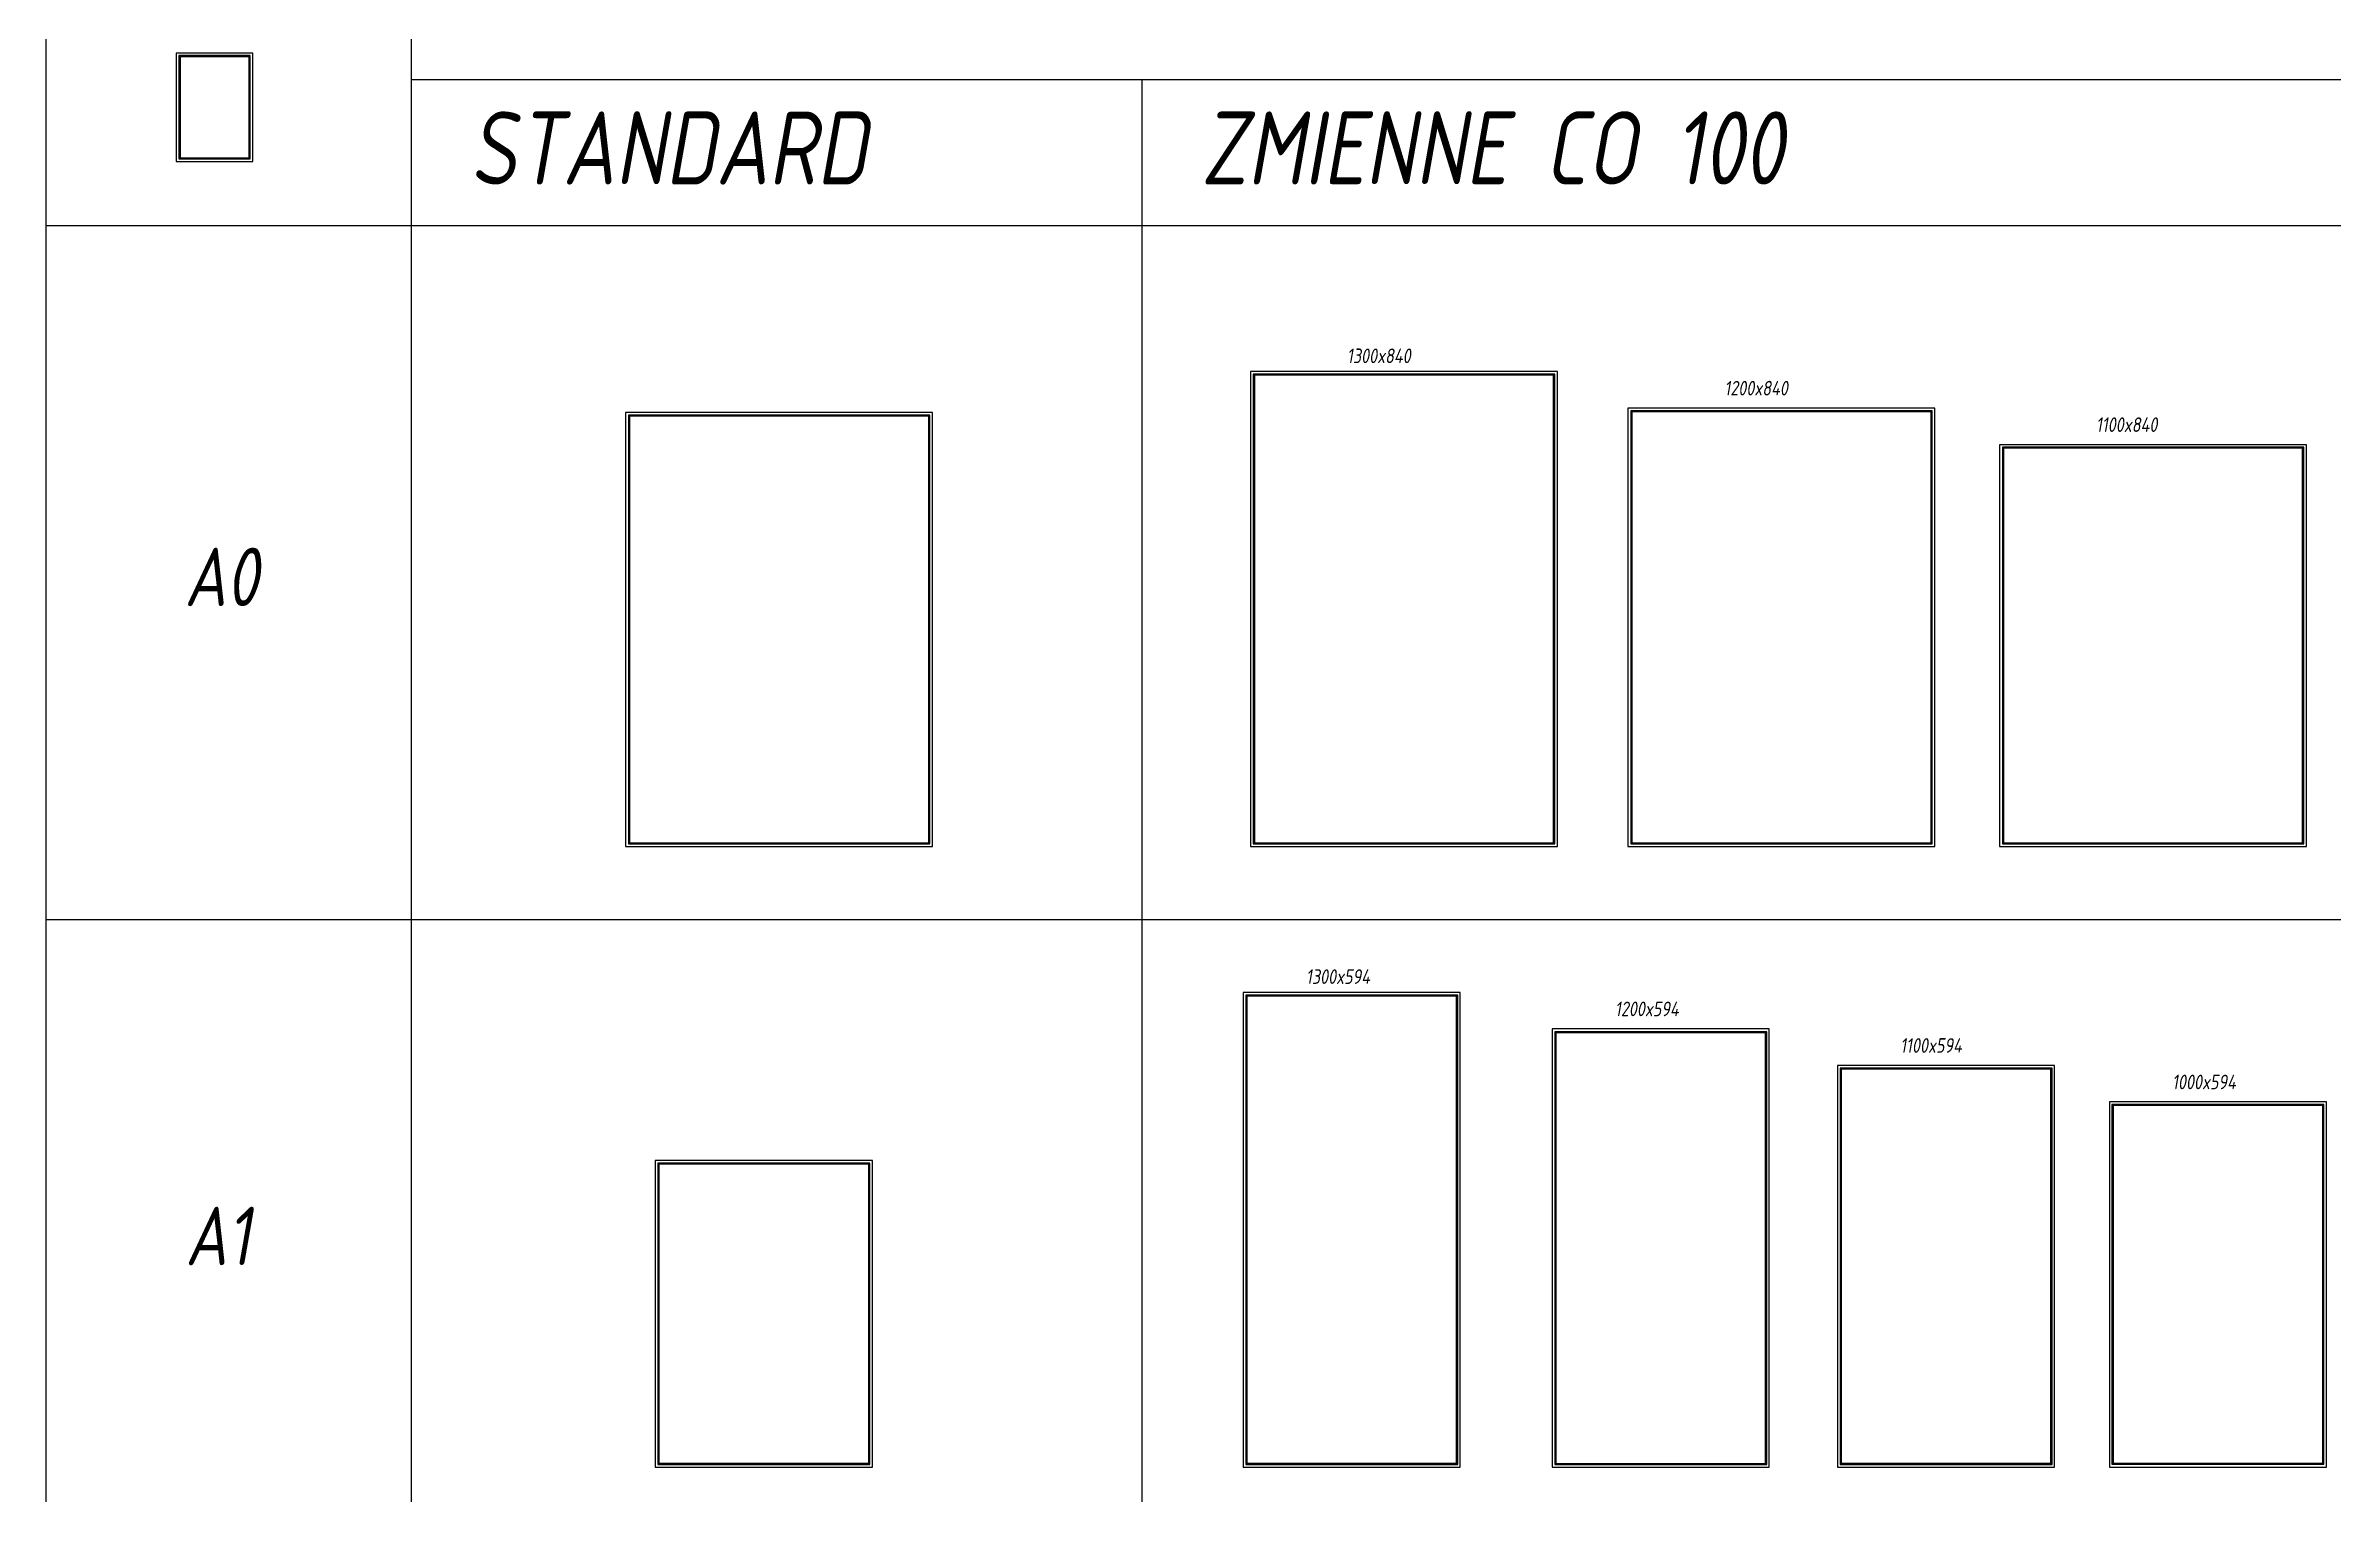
# Paper-space layout 'Layout1' of a CAD drawing. Extents: x 1062 to 21562, y 6 to 13651.
# Drawn here: x 1062 to 7326, y 3729 to 7699 of the extents above; entities that cross this region are included whole.
import ezdxf
from ezdxf.enums import TextEntityAlignment as Align

# ---------------------------------------------------------------- set-up
doc = ezdxf.new("R2010")
doc.units = 0
doc.header["$MEASUREMENT"] = 0
for name, color, linetype in [('FS_CIENKA', 4, 'Continuous'), ('FS_Opis', 6, 'Continuous'), ('FS_RAMKA', 7, 'Continuous')]:
    doc.layers.add(name, color=color, linetype=linetype)
doc.styles.add('KB 1_200', font='isocpeur.ttf', dxfattribs={"width": 0.8, "height": 48})
doc.styles.add('KB tabelka 21', font='isocpeur.ttf', dxfattribs={"height": 15})

# ---------------------------------------------------------------- blocks, each defined once
blk = doc.blocks.new('-ramka_A1_pion')
at = {"layer": 'FS_RAMKA', "color": 5}
for p, q in [((2900, 4110), (0, 4110)), ((15, 4125), (15, 0)), ((265, 4110), (265, 4125)), ((515, 4110), (515, 4125)), ((765, 4110), (765, 4125)), ((1015, 4110), (1015, 4125)), ((1262, 4110), (1262, 4125)), ((1512, 4110), (1512, 4125)), ((1762, 4110), (1762, 4125)), ((2012, 4110), (2012, 4125)), ((2262, 4110), (2262, 4125)), ((2512, 4110), (2512, 4125)), ((2762, 4110), (2762, 4125)), ((2885, 0), (2885, 4125)), ((0, 3864), (15, 3864)), ((2885, 3864), (2900, 3864)), ((0, 3614), (15, 3614)), ((2885, 3614), (2900, 3614)), ((0, 3364), (15, 3364)), ((2885, 3364), (2900, 3364)), ((0, 3114), (15, 3114)), ((0, 2864), (15, 2864)), ((2885, 3114), (2900, 3114)), ((2885, 2864), (2900, 2864)), ((0, 2614), (15, 2614)), ((2885, 2614), (2900, 2614)), ((0, 2364), (15, 2364)), ((2885, 2364), (2900, 2364)), ((0, 2114), (15, 2114)), ((2885, 2114), (2900, 2114)), ((0, 1864), (15, 1864)), ((0, 1614), (15, 1614)), ((2885, 1864), (2900, 1864)), ((2885, 1614), (2900, 1614)), ((0, 1364), (15, 1364)), ((2885, 1364), (2900, 1364)), ((0, 1114), (15, 1114)), ((2885, 1114), (2900, 1114)), ((0, 864), (15, 864)), ((2885, 864), (2900, 864)), ((0, 614), (15, 614)), ((0, 364), (15, 364)), ((2885, 614), (2900, 614)), ((2885, 364), (2900, 364)), ((0, 114), (15, 114)), ((0, 15), (2900, 15)), ((265, 0), (265, 15)), ((515, 0), (515, 15)), ((765, 0), (765, 15)), ((1015, 0), (1015, 15)), ((1262, 0), (1262, 15)), ((1512, 0), (1512, 15)), ((1762, 0), (1762, 15)), ((2012, 0), (2012, 15)), ((2262, 0), (2262, 15)), ((2512, 0), (2512, 15)), ((2762, 0), (2762, 15)), ((2885, 114), (2900, 114))]:
    blk.add_line(p, q, dxfattribs=at)
at = {"layer": 'FS_RAMKA'}
blk.add_lwpolyline([(-35, -38), (2935, -38), (2935, 4162), (-35, 4162)], close=True, dxfattribs=at)
at = {"layer": 'FS_RAMKA', "color": 5}
blk.add_lwpolyline([(0, 0), (2900, 0), (2900, 4125), (0, 4125)], close=True, dxfattribs=at)
at = {"layer": 'FS_RAMKA', "color": 5, "style": 'KB tabelka 21'}
for s, p in [('A', (140, 4118)), ('B', (390, 4118)), ('C', (640, 4118)), ('D', (890, 4118)), ('E', (1138, 4118)), ('F', (1388, 4118)), ('G', (1638, 4118)), ('H', (1888, 4118)), ('I', (2138, 4118)), ('J', (2388, 4118)), ('K', (2638, 4118)), ('L', (2824, 4118)), ('1', (8, 3989)), ('1', (2892, 3989)), ('2', (8, 3739)), ('3', (8, 3489)), ('2', (2892, 3739)), ('3', (2892, 3489)), ('4', (8, 3239)), ('4', (2892, 3239)), ('5', (8, 2989)), ('5', (2892, 2989)), ('6', (8, 2739)), ('6', (2892, 2739)), ('7', (8, 2489)), ('8', (8, 2239)), ('7', (2892, 2489)), ('8', (2892, 2239)), ('9', (8, 1989)), ('9', (2892, 1989)), ('10', (8, 1739)), ('10', (2892, 1739)), ('11', (8, 1489)), ('11', (2892, 1489)), ('12', (8, 1239)), ('13', (8, 989)), ('12', (2892, 1239)), ('13', (2892, 989)), ('14', (8, 739)), ('14', (2892, 739)), ('15', (8, 489)), ('15', (2892, 489)), ('16', (8, 239)), ('17', (8, 64)), ('A', (140, 8)), ('B', (390, 8)), ('C', (640, 8)), ('D', (890, 8)), ('E', (1138, 8)), ('F', (1388, 8)), ('G', (1638, 8)), ('H', (1888, 8)), ('I', (2138, 8)), ('J', (2388, 8)), ('K', (2638, 8)), ('L', (2824, 8)), ('16', (2892, 239)), ('17', (2892, 64))]:
    blk.add_text(s, height=8, dxfattribs=at).set_placement(p, align=Align.MIDDLE_CENTER)
blk = doc.blocks.new('-ramka_A0_pion')
at = {"layer": 'FS_RAMKA', "color": 5}
for p, q in [((4125, 5855), (0, 5855)), ((15, 5870), (15, 0)), ((265, 5855), (265, 5870)), ((515, 5855), (515, 5870)), ((765, 5855), (765, 5870)), ((1015, 5855), (1015, 5870)), ((1262, 5855), (1262, 5870)), ((1512, 5855), (1512, 5870)), ((1762, 5855), (1762, 5870)), ((2012, 5855), (2012, 5870)), ((2262, 5855), (2262, 5870)), ((2512, 5855), (2512, 5870)), ((2762, 5855), (2762, 5870)), ((3012, 5855), (3012, 5870)), ((3262, 5855), (3262, 5870)), ((3512, 5855), (3512, 5870)), ((3762, 5855), (3762, 5870)), ((4012, 5855), (4012, 5870)), ((4110, 0), (4110, 5870)), ((0, 5609), (15, 5609)), ((0, 5359), (15, 5359)), ((4110, 5609), (4125, 5609)), ((4110, 5359), (4125, 5359)), ((0, 5109), (15, 5109)), ((4110, 5109), (4125, 5109)), ((0, 4859), (15, 4859)), ((4110, 4859), (4125, 4859)), ((0, 4609), (15, 4609)), ((4110, 4609), (4125, 4609)), ((0, 4359), (15, 4359)), ((0, 4109), (15, 4109)), ((4110, 4359), (4125, 4359)), ((4110, 4109), (4125, 4109)), ((0, 3859), (15, 3859)), ((4110, 3859), (4125, 3859)), ((0, 3609), (15, 3609)), ((4110, 3609), (4125, 3609)), ((0, 3359), (15, 3359)), ((4110, 3359), (4125, 3359)), ((0, 3109), (15, 3109)), ((0, 2859), (15, 2859)), ((4110, 3109), (4125, 3109)), ((4110, 2859), (4125, 2859)), ((0, 2609), (15, 2609)), ((4110, 2609), (4125, 2609)), ((0, 2359), (15, 2359)), ((4110, 2359), (4125, 2359)), ((0, 2109), (15, 2109)), ((4110, 2109), (4125, 2109)), ((0, 1859), (15, 1859)), ((0, 1609), (15, 1609)), ((4110, 1859), (4125, 1859)), ((4110, 1609), (4125, 1609)), ((0, 1359), (15, 1359)), ((4110, 1359), (4125, 1359)), ((0, 1109), (15, 1109)), ((4110, 1109), (4125, 1109)), ((0, 859), (15, 859)), ((4110, 859), (4125, 859)), ((0, 609), (15, 609)), ((0, 359), (15, 359)), ((4110, 609), (4125, 609)), ((4110, 359), (4125, 359)), ((0, 109), (15, 109)), ((0, 15), (4125, 15)), ((265, 0), (265, 15)), ((515, 0), (515, 15)), ((765, 0), (765, 15)), ((1015, 0), (1015, 15)), ((1262, 0), (1262, 15)), ((1512, 0), (1512, 15)), ((1762, 0), (1762, 15)), ((2012, 0), (2012, 15)), ((2262, 0), (2262, 15)), ((2512, 0), (2512, 15)), ((2762, 0), (2762, 15)), ((3012, 0), (3012, 15)), ((3262, 0), (3262, 15)), ((3512, 0), (3512, 15)), ((3762, 0), (3762, 15)), ((4012, 0), (4012, 15)), ((4110, 109), (4125, 109))]:
    blk.add_line(p, q, dxfattribs=at)
at = {"layer": 'FS_RAMKA'}
blk.add_lwpolyline([(-38, 5905), (-38, -35), (4162, -35), (4162, 5905)], close=True, dxfattribs=at)
at = {"layer": 'FS_RAMKA', "color": 5}
blk.add_lwpolyline([(0, 5870), (0, 0), (4125, 0), (4125, 5870)], close=True, dxfattribs=at)
at = {"layer": 'FS_RAMKA', "color": 5, "style": 'KB tabelka 21'}
for s, p in [('1', (8, 5734)), ('A', (140, 5862)), ('B', (390, 5862)), ('C', (640, 5862)), ('D', (890, 5862)), ('E', (1138, 5862)), ('F', (1388, 5862)), ('G', (1638, 5862)), ('H', (1888, 5862)), ('I', (2138, 5862)), ('J', (2388, 5862)), ('K', (2638, 5862)), ('L', (2888, 5862)), ('M', (3138, 5862)), ('N', (3388, 5862)), ('O', (3638, 5862)), ('P', (3888, 5862)), ('R', (4061, 5862)), ('1', (4118, 5734)), ('2', (8, 5484)), ('2', (4118, 5484)), ('3', (8, 5234)), ('3', (4118, 5234)), ('4', (8, 4984)), ('5', (8, 4734)), ('4', (4118, 4984)), ('5', (4118, 4734)), ('6', (8, 4484)), ('6', (4118, 4484)), ('7', (8, 4234)), ('7', (4118, 4234)), ('8', (8, 3984)), ('8', (4118, 3984)), ('10', (8, 3484)), ('9', (8, 3734)), ('10', (4118, 3484)), ('9', (4118, 3734)), ('11', (8, 3234)), ('11', (4118, 3234)), ('12', (8, 2984)), ('12', (4118, 2984)), ('13', (8, 2734)), ('13', (4118, 2734)), ('14', (8, 2484)), ('15', (8, 2234)), ('14', (4118, 2484)), ('15', (4118, 2234)), ('16', (8, 1984)), ('16', (4118, 1984)), ('17', (8, 1734)), ('17', (4118, 1734)), ('18', (8, 1484)), ('18', (4118, 1484)), ('19', (8, 1234)), ('20', (8, 984)), ('19', (4118, 1234)), ('20', (4118, 984)), ('21', (8, 734)), ('21', (4118, 734)), ('22', (8, 484)), ('22', (4118, 484)), ('24', (8, 62)), ('23', (8, 234)), ('A', (140, 8)), ('B', (390, 8)), ('C', (640, 8)), ('D', (890, 8)), ('E', (1138, 8)), ('F', (1388, 8)), ('G', (1638, 8)), ('H', (1888, 8)), ('I', (2138, 8)), ('J', (2388, 8)), ('K', (2638, 8)), ('L', (2888, 8)), ('M', (3138, 8)), ('N', (3388, 8)), ('O', (3638, 8)), ('P', (3888, 8)), ('R', (4061, 8)), ('24', (4118, 62)), ('23', (4118, 234))]:
    blk.add_text(s, height=8, dxfattribs=at).set_placement(p, align=Align.MIDDLE_CENTER)
blk = doc.blocks.new('-ramka_A4_pion')
at = {"layer": 'FS_RAMKA', "color": 5}
for p, q in [((975, 1400), (0, 1400)), ((15, 1415), (15, 0)), ((265, 1400), (265, 1415)), ((515, 1400), (515, 1415)), ((765, 1400), (765, 1415)), ((960, 0), (960, 1415)), ((0, 1150), (15, 1150)), ((960, 1150), (975, 1150)), ((0, 900), (15, 900)), ((0, 650), (15, 650)), ((960, 900), (975, 900)), ((960, 650), (975, 650)), ((0, 400), (15, 400)), ((960, 400), (975, 400)), ((0, 150), (15, 150)), ((0, 15), (975, 15)), ((265, 0), (265, 15)), ((515, 0), (515, 15)), ((765, 0), (765, 15)), ((960, 150), (975, 150))]:
    blk.add_line(p, q, dxfattribs=at)
at = {"layer": 'FS_RAMKA'}
blk.add_lwpolyline([(-37.5, 1450), (-37.5, -35), (1012.5, -35), (1012.5, 1450)], close=True, dxfattribs=at)
at = {"layer": 'FS_RAMKA', "color": 5}
blk.add_lwpolyline([(0, 1415), (0, 0), (975, 0), (975, 1415)], close=True, dxfattribs=at)
at = {"layer": 'FS_RAMKA', "color": 5, "style": 'KB tabelka 21'}
for s, p in [('1', (7.5, 1275)), ('A', (140, 1407.5)), ('B', (390, 1407.5)), ('C', (640, 1407.5)), ('D', (862.5, 1407.5)), ('1', (967.5, 1275)), ('2', (7.5, 1025)), ('2', (967.5, 1025)), ('3', (7.5, 775)), ('3', (967.5, 775)), ('4', (7.5, 525)), ('4', (967.5, 525)), ('5', (7.5, 275)), ('6', (7.5, 82.5)), ('A', (140, 7.5)), ('B', (390, 7.5)), ('C', (640, 7.5)), ('D', (862.5, 7.5)), ('5', (967.5, 275)), ('6', (967.5, 82.5))]:
    blk.add_text(s, height=8, dxfattribs=at).set_placement(p, align=Align.MIDDLE_CENTER)
blk = doc.blocks.new('-RAMKA_1300x840')
at = {"layer": 'FS_RAMKA', "color": 5}
for p, q in [((4125, 6415), (0, 6415)), ((15, 6430), (15, 0)), ((265, 6415), (265, 6430)), ((515, 6415), (515, 6430)), ((765, 6415), (765, 6430)), ((1015, 6415), (1015, 6430)), ((1262, 6415), (1262, 6430)), ((1512, 6415), (1512, 6430)), ((1762, 6415), (1762, 6430)), ((2012, 6415), (2012, 6430)), ((2262, 6415), (2262, 6430)), ((2512, 6415), (2512, 6430)), ((2762, 6415), (2762, 6430)), ((3012, 6415), (3012, 6430)), ((3262, 6415), (3262, 6430)), ((3512, 6415), (3512, 6430)), ((3762, 6415), (3762, 6430)), ((4012, 6415), (4012, 6430)), ((4110, 0), (4110, 6430)), ((0, 6169), (15, 6169)), ((4110, 6169), (4125, 6169)), ((0, 5919), (15, 5919)), ((0, 5669), (15, 5669)), ((4110, 5919), (4125, 5919)), ((4110, 5669), (4125, 5669)), ((0, 5419), (15, 5419)), ((4110, 5419), (4125, 5419)), ((0, 5169), (15, 5169)), ((4110, 5169), (4125, 5169)), ((0, 4919), (15, 4919)), ((4110, 4919), (4125, 4919)), ((0, 4669), (15, 4669)), ((0, 4419), (15, 4419)), ((4110, 4669), (4125, 4669)), ((4110, 4419), (4125, 4419)), ((0, 4169), (15, 4169)), ((4110, 4169), (4125, 4169)), ((0, 3919), (15, 3919)), ((4110, 3919), (4125, 3919)), ((0, 3669), (15, 3669)), ((4110, 3669), (4125, 3669)), ((0, 3419), (15, 3419)), ((0, 3169), (15, 3169)), ((4110, 3419), (4125, 3419)), ((4110, 3169), (4125, 3169)), ((0, 2919), (15, 2919)), ((4110, 2919), (4125, 2919)), ((0, 2669), (15, 2669)), ((4110, 2669), (4125, 2669)), ((0, 2419), (15, 2419)), ((4110, 2419), (4125, 2419)), ((0, 2169), (15, 2169)), ((0, 1919), (15, 1919)), ((4110, 2169), (4125, 2169)), ((4110, 1919), (4125, 1919)), ((0, 1669), (15, 1669)), ((4110, 1669), (4125, 1669)), ((0, 1419), (15, 1419)), ((4110, 1419), (4125, 1419)), ((0, 1169), (15, 1169)), ((4110, 1169), (4125, 1169)), ((0, 919), (15, 919)), ((0, 669), (15, 669)), ((4110, 919), (4125, 919)), ((4110, 669), (4125, 669)), ((0, 419), (15, 419)), ((4110, 419), (4125, 419)), ((0, 169), (15, 169)), ((0, 15), (4125, 15)), ((265, 0), (265, 15)), ((515, 0), (515, 15)), ((765, 0), (765, 15)), ((1015, 0), (1015, 15)), ((1262, 0), (1262, 15)), ((1512, 0), (1512, 15)), ((1762, 0), (1762, 15)), ((2012, 0), (2012, 15)), ((2262, 0), (2262, 15)), ((2512, 0), (2512, 15)), ((2762, 0), (2762, 15)), ((3012, 0), (3012, 15)), ((3262, 0), (3262, 15)), ((3512, 0), (3512, 15)), ((3762, 0), (3762, 15)), ((4012, 0), (4012, 15)), ((4110, 169), (4125, 169))]:
    blk.add_line(p, q, dxfattribs=at)
at = {"layer": 'FS_RAMKA'}
blk.add_lwpolyline([(-38, 6465), (-38, -35), (4162, -35), (4162, 6465)], close=True, dxfattribs=at)
at = {"layer": 'FS_RAMKA', "color": 5}
blk.add_lwpolyline([(0, 6430), (0, 0), (4125, 0), (4125, 6430)], close=True, dxfattribs=at)
at = {"layer": 'FS_RAMKA', "color": 5, "style": 'KB tabelka 21'}
for s, p in [('1', (8, 6294)), ('A', (140, 6422)), ('B', (390, 6422)), ('C', (640, 6422)), ('D', (890, 6422)), ('E', (1138, 6422)), ('F', (1388, 6422)), ('G', (1638, 6422)), ('H', (1888, 6422)), ('I', (2138, 6422)), ('J', (2388, 6422)), ('K', (2638, 6422)), ('L', (2888, 6422)), ('M', (3138, 6422)), ('N', (3388, 6422)), ('O', (3638, 6422)), ('P', (3888, 6422)), ('R', (4061, 6422)), ('1', (4118, 6294)), ('2', (8, 6044)), ('2', (4118, 6044)), ('3', (8, 5794)), ('3', (4118, 5794)), ('4', (8, 5544)), ('4', (4118, 5544)), ('5', (8, 5294)), ('6', (8, 5044)), ('5', (4118, 5294)), ('6', (4118, 5044)), ('7', (8, 4794)), ('7', (4118, 4794)), ('8', (8, 4544)), ('8', (4118, 4544)), ('9', (8, 4294)), ('9', (4118, 4294)), ('10', (8, 4044)), ('11', (8, 3794)), ('10', (4118, 4044)), ('11', (4118, 3794)), ('12', (8, 3544)), ('12', (4118, 3544)), ('13', (8, 3294)), ('13', (4118, 3294)), ('14', (8, 3044)), ('14', (4118, 3044)), ('15', (8, 2794)), ('16', (8, 2544)), ('15', (4118, 2794)), ('16', (4118, 2544)), ('17', (8, 2294)), ('17', (4118, 2294)), ('18', (8, 2044)), ('18', (4118, 2044)), ('19', (8, 1794)), ('19', (4118, 1794)), ('20', (8, 1544)), ('21', (8, 1294)), ('20', (4118, 1544)), ('21', (4118, 1294)), ('22', (8, 1044)), ('22', (4118, 1044)), ('23', (8, 794)), ('23', (4118, 794)), ('24', (8, 544)), ('24', (4118, 544)), ('25', (8, 294)), ('26', (8, 92)), ('A', (140, 8)), ('B', (390, 8)), ('C', (640, 8)), ('D', (890, 8)), ('E', (1138, 8)), ('F', (1388, 8)), ('G', (1638, 8)), ('H', (1888, 8)), ('I', (2138, 8)), ('J', (2388, 8)), ('K', (2638, 8)), ('L', (2888, 8)), ('M', (3138, 8)), ('N', (3388, 8)), ('O', (3638, 8)), ('P', (3888, 8)), ('R', (4061, 8)), ('25', (4118, 294)), ('26', (4118, 92))]:
    blk.add_text(s, height=8, dxfattribs=at).set_placement(p, align=Align.MIDDLE_CENTER)
blk = doc.blocks.new('-RAMKA_1300x594')
at = {"layer": 'FS_RAMKA', "color": 5}
for p, q in [((2900, 6410), (0, 6410)), ((15, 6425), (15, 0)), ((265, 6410), (265, 6425)), ((515, 6410), (515, 6425)), ((765, 6410), (765, 6425)), ((1015, 6410), (1015, 6425)), ((1262, 6410), (1262, 6425)), ((1512, 6410), (1512, 6425)), ((1762, 6410), (1762, 6425)), ((2012, 6410), (2012, 6425)), ((2262, 6410), (2262, 6425)), ((2512, 6410), (2512, 6425)), ((2762, 6410), (2762, 6425)), ((2885, 0), (2885, 6425)), ((0, 6164), (15, 6164)), ((2885, 6164), (2900, 6164)), ((0, 5914), (15, 5914)), ((0, 5664), (15, 5664)), ((2885, 5914), (2900, 5914)), ((2885, 5664), (2900, 5664)), ((0, 5414), (15, 5414)), ((2885, 5414), (2900, 5414)), ((0, 5164), (15, 5164)), ((2885, 5164), (2900, 5164)), ((0, 4914), (15, 4914)), ((2885, 4914), (2900, 4914)), ((0, 4664), (15, 4664)), ((0, 4414), (15, 4414)), ((2885, 4664), (2900, 4664)), ((2885, 4414), (2900, 4414)), ((0, 4164), (15, 4164)), ((2885, 4164), (2900, 4164)), ((0, 3914), (15, 3914)), ((2885, 3914), (2900, 3914)), ((0, 3664), (15, 3664)), ((2885, 3664), (2900, 3664)), ((0, 3414), (15, 3414)), ((0, 3164), (15, 3164)), ((2885, 3414), (2900, 3414)), ((2885, 3164), (2900, 3164)), ((0, 2914), (15, 2914)), ((2885, 2914), (2900, 2914)), ((0, 2664), (15, 2664)), ((2885, 2664), (2900, 2664)), ((0, 2414), (15, 2414)), ((2885, 2414), (2900, 2414)), ((0, 2164), (15, 2164)), ((0, 1914), (15, 1914)), ((2885, 2164), (2900, 2164)), ((2885, 1914), (2900, 1914)), ((0, 1664), (15, 1664)), ((2885, 1664), (2900, 1664)), ((0, 1414), (15, 1414)), ((2885, 1414), (2900, 1414)), ((0, 1164), (15, 1164)), ((2885, 1164), (2900, 1164)), ((0, 914), (15, 914)), ((0, 664), (15, 664)), ((2885, 914), (2900, 914)), ((2885, 664), (2900, 664)), ((0, 414), (15, 414)), ((2885, 414), (2900, 414)), ((0, 164), (15, 164)), ((0, 15), (2900, 15)), ((265, 0), (265, 15)), ((515, 0), (515, 15)), ((765, 0), (765, 15)), ((1015, 0), (1015, 15)), ((1262, 0), (1262, 15)), ((1512, 0), (1512, 15)), ((1762, 0), (1762, 15)), ((2012, 0), (2012, 15)), ((2262, 0), (2262, 15)), ((2512, 0), (2512, 15)), ((2762, 0), (2762, 15)), ((2885, 164), (2900, 164))]:
    blk.add_line(p, q, dxfattribs=at)
at = {"layer": 'FS_RAMKA'}
blk.add_lwpolyline([(-35, -38), (2935, -38), (2935, 6462), (-35, 6462)], close=True, dxfattribs=at)
at = {"layer": 'FS_RAMKA', "color": 5}
blk.add_lwpolyline([(0, 0), (2900, 0), (2900, 6425), (0, 6425)], close=True, dxfattribs=at)
at = {"layer": 'FS_RAMKA', "color": 5, "style": 'KB tabelka 21'}
for s, p in [('1', (8, 6289)), ('A', (140, 6418)), ('B', (390, 6418)), ('C', (640, 6418)), ('D', (890, 6418)), ('E', (1138, 6418)), ('F', (1388, 6418)), ('G', (1638, 6418)), ('H', (1888, 6418)), ('I', (2138, 6418)), ('J', (2388, 6418)), ('K', (2638, 6418)), ('L', (2824, 6418)), ('1', (2892, 6289)), ('2', (8, 6039)), ('2', (2892, 6039)), ('3', (8, 5789)), ('3', (2892, 5789)), ('4', (8, 5539)), ('4', (2892, 5539)), ('5', (8, 5289)), ('6', (8, 5039)), ('5', (2892, 5289)), ('6', (2892, 5039)), ('7', (8, 4789)), ('7', (2892, 4789)), ('8', (8, 4539)), ('8', (2892, 4539)), ('9', (8, 4289)), ('9', (2892, 4289)), ('10', (8, 4039)), ('11', (8, 3789)), ('10', (2892, 4039)), ('11', (2892, 3789)), ('12', (8, 3539)), ('12', (2892, 3539)), ('13', (8, 3289)), ('13', (2892, 3289)), ('14', (8, 3039)), ('14', (2892, 3039)), ('15', (8, 2789)), ('16', (8, 2539)), ('15', (2892, 2789)), ('16', (2892, 2539)), ('17', (8, 2289)), ('17', (2892, 2289)), ('18', (8, 2039)), ('18', (2892, 2039)), ('19', (8, 1789)), ('19', (2892, 1789)), ('20', (8, 1539)), ('21', (8, 1289)), ('20', (2892, 1539)), ('21', (2892, 1289)), ('22', (8, 1039)), ('22', (2892, 1039)), ('23', (8, 789)), ('23', (2892, 789)), ('24', (8, 539)), ('24', (2892, 539)), ('25', (8, 289)), ('26', (8, 87)), ('A', (140, 8)), ('B', (390, 8)), ('C', (640, 8)), ('D', (890, 8)), ('E', (1138, 8)), ('F', (1388, 8)), ('G', (1638, 8)), ('H', (1888, 8)), ('I', (2138, 8)), ('J', (2388, 8)), ('K', (2638, 8)), ('L', (2824, 8)), ('25', (2892, 289)), ('26', (2892, 87))]:
    blk.add_text(s, height=8, dxfattribs=at).set_placement(p, align=Align.MIDDLE_CENTER)
blk = doc.blocks.new('-RAMKA_1200x840')
at = {"layer": 'FS_RAMKA', "color": 5}
for p, q in [((4125, 5915), (0, 5915)), ((0, 5669), (15, 5669)), ((15, 5930), (15, 0)), ((265, 5915), (265, 5930)), ((515, 5915), (515, 5930)), ((765, 5915), (765, 5930)), ((1015, 5915), (1015, 5930)), ((1262, 5915), (1262, 5930)), ((1512, 5915), (1512, 5930)), ((1762, 5915), (1762, 5930)), ((2012, 5915), (2012, 5930)), ((2262, 5915), (2262, 5930)), ((2512, 5915), (2512, 5930)), ((2762, 5915), (2762, 5930)), ((3012, 5915), (3012, 5930)), ((3262, 5915), (3262, 5930)), ((3512, 5915), (3512, 5930)), ((3762, 5915), (3762, 5930)), ((4012, 5915), (4012, 5930)), ((4110, 0), (4110, 5930)), ((4110, 5669), (4125, 5669)), ((0, 5419), (15, 5419)), ((4110, 5419), (4125, 5419)), ((0, 5169), (15, 5169)), ((4110, 5169), (4125, 5169)), ((0, 4919), (15, 4919)), ((4110, 4919), (4125, 4919)), ((0, 4669), (15, 4669)), ((0, 4419), (15, 4419)), ((4110, 4669), (4125, 4669)), ((4110, 4419), (4125, 4419)), ((0, 4169), (15, 4169)), ((4110, 4169), (4125, 4169)), ((0, 3919), (15, 3919)), ((4110, 3919), (4125, 3919)), ((0, 3669), (15, 3669)), ((4110, 3669), (4125, 3669)), ((0, 3419), (15, 3419)), ((0, 3169), (15, 3169)), ((4110, 3419), (4125, 3419)), ((4110, 3169), (4125, 3169)), ((0, 2919), (15, 2919)), ((4110, 2919), (4125, 2919)), ((0, 2669), (15, 2669)), ((4110, 2669), (4125, 2669)), ((0, 2419), (15, 2419)), ((4110, 2419), (4125, 2419)), ((0, 2169), (15, 2169)), ((0, 1919), (15, 1919)), ((4110, 2169), (4125, 2169)), ((4110, 1919), (4125, 1919)), ((0, 1669), (15, 1669)), ((4110, 1669), (4125, 1669)), ((0, 1419), (15, 1419)), ((4110, 1419), (4125, 1419)), ((0, 1169), (15, 1169)), ((4110, 1169), (4125, 1169)), ((0, 919), (15, 919)), ((0, 669), (15, 669)), ((4110, 919), (4125, 919)), ((4110, 669), (4125, 669)), ((0, 419), (15, 419)), ((4110, 419), (4125, 419)), ((0, 169), (15, 169)), ((0, 15), (4125, 15)), ((265, 0), (265, 15)), ((515, 0), (515, 15)), ((765, 0), (765, 15)), ((1015, 0), (1015, 15)), ((1262, 0), (1262, 15)), ((1512, 0), (1512, 15)), ((1762, 0), (1762, 15)), ((2012, 0), (2012, 15)), ((2262, 0), (2262, 15)), ((2512, 0), (2512, 15)), ((2762, 0), (2762, 15)), ((3012, 0), (3012, 15)), ((3262, 0), (3262, 15)), ((3512, 0), (3512, 15)), ((3762, 0), (3762, 15)), ((4012, 0), (4012, 15)), ((4110, 169), (4125, 169))]:
    blk.add_line(p, q, dxfattribs=at)
at = {"layer": 'FS_RAMKA'}
blk.add_lwpolyline([(-38, 5965), (-38, -35), (4162, -35), (4162, 5965)], close=True, dxfattribs=at)
at = {"layer": 'FS_RAMKA', "color": 5}
blk.add_lwpolyline([(0, 5930), (0, 0), (4125, 0), (4125, 5930)], close=True, dxfattribs=at)
at = {"layer": 'FS_RAMKA', "color": 5, "style": 'KB tabelka 21'}
for s, p in [('1', (8, 5794)), ('A', (140, 5922)), ('B', (390, 5922)), ('C', (640, 5922)), ('D', (890, 5922)), ('E', (1138, 5922)), ('F', (1388, 5922)), ('G', (1638, 5922)), ('H', (1888, 5922)), ('I', (2138, 5922)), ('J', (2388, 5922)), ('K', (2638, 5922)), ('L', (2888, 5922)), ('M', (3138, 5922)), ('N', (3388, 5922)), ('O', (3638, 5922)), ('P', (3888, 5922)), ('R', (4061, 5922)), ('1', (4118, 5794)), ('2', (8, 5544)), ('2', (4118, 5544)), ('3', (8, 5294)), ('4', (8, 5044)), ('3', (4118, 5294)), ('4', (4118, 5044)), ('5', (8, 4794)), ('5', (4118, 4794)), ('6', (8, 4544)), ('6', (4118, 4544)), ('7', (8, 4294)), ('7', (4118, 4294)), ('8', (8, 4044)), ('9', (8, 3794)), ('8', (4118, 4044)), ('9', (4118, 3794)), ('10', (8, 3544)), ('10', (4118, 3544)), ('11', (8, 3294)), ('11', (4118, 3294)), ('12', (8, 3044)), ('12', (4118, 3044)), ('13', (8, 2794)), ('14', (8, 2544)), ('13', (4118, 2794)), ('14', (4118, 2544)), ('15', (8, 2294)), ('15', (4118, 2294)), ('16', (8, 2044)), ('16', (4118, 2044)), ('17', (8, 1794)), ('17', (4118, 1794)), ('18', (8, 1544)), ('19', (8, 1294)), ('18', (4118, 1544)), ('19', (4118, 1294)), ('20', (8, 1044)), ('20', (4118, 1044)), ('21', (8, 794)), ('21', (4118, 794)), ('22', (8, 544)), ('22', (4118, 544)), ('24', (8, 94)), ('23', (8, 294)), ('A', (140, 8)), ('B', (390, 8)), ('C', (640, 8)), ('D', (890, 8)), ('E', (1138, 8)), ('F', (1388, 8)), ('G', (1638, 8)), ('H', (1888, 8)), ('I', (2138, 8)), ('J', (2388, 8)), ('K', (2638, 8)), ('L', (2888, 8)), ('M', (3138, 8)), ('N', (3388, 8)), ('O', (3638, 8)), ('P', (3888, 8)), ('R', (4061, 8)), ('24', (4118, 92)), ('23', (4118, 294))]:
    blk.add_text(s, height=8, dxfattribs=at).set_placement(p, align=Align.MIDDLE_CENTER)
blk = doc.blocks.new('-RAMKA_1200x594')
at = {"layer": 'FS_RAMKA', "color": 5}
for p, q in [((50, 5962), (50, 38)), ((300, 5948), (300, 5962)), ((550, 5948), (550, 5962)), ((800, 5948), (800, 5962)), ((1050, 5948), (1050, 5962)), ((1298, 5948), (1298, 5962)), ((1548, 5948), (1548, 5962)), ((1798, 5948), (1798, 5962)), ((2048, 5948), (2048, 5962)), ((2298, 5948), (2298, 5962)), ((2548, 5948), (2548, 5962)), ((2798, 5948), (2798, 5962)), ((2920, 38), (2920, 5962)), ((2935, 5948), (35, 5948)), ((35, 5701), (50, 5701)), ((2920, 5701), (2935, 5701)), ((35, 5451), (50, 5451)), ((2920, 5451), (2935, 5451)), ((35, 5201), (50, 5201)), ((2920, 5201), (2935, 5201)), ((35, 4951), (50, 4951)), ((35, 4701), (50, 4701)), ((2920, 4951), (2935, 4951)), ((2920, 4701), (2935, 4701)), ((35, 4451), (50, 4451)), ((2920, 4451), (2935, 4451)), ((35, 4201), (50, 4201)), ((2920, 4201), (2935, 4201)), ((35, 3951), (50, 3951)), ((2920, 3951), (2935, 3951)), ((35, 3701), (50, 3701)), ((35, 3451), (50, 3451)), ((2920, 3701), (2935, 3701)), ((2920, 3451), (2935, 3451)), ((35, 3201), (50, 3201)), ((2920, 3201), (2935, 3201)), ((35, 2951), (50, 2951)), ((2920, 2951), (2935, 2951)), ((35, 2701), (50, 2701)), ((2920, 2701), (2935, 2701)), ((35, 2451), (50, 2451)), ((35, 2201), (50, 2201)), ((2920, 2451), (2935, 2451)), ((2920, 2201), (2935, 2201)), ((35, 1951), (50, 1951)), ((2920, 1951), (2935, 1951)), ((35, 1701), (50, 1701)), ((2920, 1701), (2935, 1701)), ((35, 1451), (50, 1451)), ((2920, 1451), (2935, 1451)), ((35, 1201), (50, 1201)), ((35, 951), (50, 951)), ((2920, 1201), (2935, 1201)), ((2920, 951), (2935, 951)), ((35, 701), (50, 701)), ((2920, 701), (2935, 701)), ((35, 451), (50, 451)), ((2920, 451), (2935, 451)), ((35, 201), (50, 201)), ((35, 52), (2935, 52)), ((300, 38), (300, 52)), ((550, 38), (550, 52)), ((800, 38), (800, 52)), ((1050, 38), (1050, 52)), ((1298, 38), (1298, 52)), ((1548, 38), (1548, 52)), ((1798, 38), (1798, 52)), ((2048, 38), (2048, 52)), ((2298, 38), (2298, 52)), ((2548, 38), (2548, 52)), ((2798, 38), (2798, 52)), ((2920, 201), (2935, 201))]:
    blk.add_line(p, q, dxfattribs=at)
at = {"layer": 'FS_RAMKA'}
blk.add_lwpolyline([(0, 0), (2970, 0), (2970, 6000), (0, 6000)], close=True, dxfattribs=at)
at = {"layer": 'FS_RAMKA', "color": 5}
blk.add_lwpolyline([(35, 38), (2935, 38), (2935, 5962), (35, 5962)], close=True, dxfattribs=at)
at = {"layer": 'FS_RAMKA', "color": 5, "style": 'KB tabelka 21'}
for s, p in [('A', (175, 5955)), ('B', (425, 5955)), ('C', (675, 5955)), ('D', (925, 5955)), ('E', (1172, 5955)), ('F', (1422, 5955)), ('G', (1672, 5955)), ('H', (1922, 5955)), ('I', (2172, 5955)), ('J', (2422, 5955)), ('K', (2672, 5955)), ('L', (2859, 5955)), ('1', (42, 5826)), ('1', (2928, 5826)), ('2', (42, 5576)), ('3', (42, 5326)), ('2', (2928, 5576)), ('3', (2928, 5326)), ('4', (42, 5076)), ('4', (2928, 5076)), ('5', (42, 4826)), ('5', (2928, 4826)), ('6', (42, 4576)), ('6', (2928, 4576)), ('7', (42, 4326)), ('8', (42, 4076)), ('7', (2928, 4326)), ('8', (2928, 4076)), ('9', (42, 3826)), ('9', (2928, 3826)), ('10', (42, 3576)), ('10', (2928, 3576)), ('11', (42, 3326)), ('11', (2928, 3326)), ('12', (42, 3076)), ('13', (42, 2826)), ('12', (2928, 3076)), ('13', (2928, 2826)), ('14', (42, 2576)), ('14', (2928, 2576)), ('15', (42, 2326)), ('15', (2928, 2326)), ('16', (42, 2076)), ('16', (2928, 2076)), ('17', (42, 1826)), ('18', (42, 1576)), ('17', (2928, 1826)), ('18', (2928, 1576)), ('19', (42, 1326)), ('19', (2928, 1326)), ('20', (42, 1076)), ('20', (2928, 1076)), ('21', (42, 826)), ('21', (2928, 826)), ('22', (42, 576)), ('23', (42, 326)), ('22', (2928, 576)), ('23', (2928, 326)), ('24', (42, 127)), ('A', (175, 45)), ('B', (425, 45)), ('C', (675, 45)), ('D', (925, 45)), ('E', (1172, 45)), ('F', (1422, 45)), ('G', (1672, 45)), ('H', (1922, 45)), ('I', (2172, 45)), ('J', (2422, 45)), ('K', (2672, 45)), ('L', (2859, 45)), ('24', (2928, 127))]:
    blk.add_text(s, height=8, dxfattribs=at).set_placement(p, align=Align.MIDDLE_CENTER)
blk = doc.blocks.new('-RAMKA_1100x840')
at = {"layer": 'FS_RAMKA', "color": 5}
for p, q in [((4162, 5450), (38, 5450)), ((52, 5465), (52, 35)), ((302, 5450), (302, 5465)), ((552, 5450), (552, 5465)), ((802, 5450), (802, 5465)), ((1052, 5450), (1052, 5465)), ((1300, 5450), (1300, 5465)), ((1550, 5450), (1550, 5465)), ((1800, 5450), (1800, 5465)), ((2050, 5450), (2050, 5465)), ((2300, 5450), (2300, 5465)), ((2550, 5450), (2550, 5465)), ((2800, 5450), (2800, 5465)), ((3050, 5450), (3050, 5465)), ((3300, 5450), (3300, 5465)), ((3550, 5450), (3550, 5465)), ((3800, 5450), (3800, 5465)), ((4050, 5450), (4050, 5465)), ((4147, 35), (4147, 5465)), ((38, 5204), (52, 5204)), ((4147, 5204), (4162, 5204)), ((38, 4954), (52, 4954)), ((38, 4704), (52, 4704)), ((4147, 4954), (4162, 4954)), ((4147, 4704), (4162, 4704)), ((38, 4454), (52, 4454)), ((4147, 4454), (4162, 4454)), ((38, 4204), (52, 4204)), ((4147, 4204), (4162, 4204)), ((38, 3954), (52, 3954)), ((4147, 3954), (4162, 3954)), ((38, 3704), (52, 3704)), ((38, 3454), (52, 3454)), ((4147, 3704), (4162, 3704)), ((4147, 3454), (4162, 3454)), ((38, 3204), (52, 3204)), ((4147, 3204), (4162, 3204)), ((38, 2954), (52, 2954)), ((4147, 2954), (4162, 2954)), ((38, 2704), (52, 2704)), ((4147, 2704), (4162, 2704)), ((38, 2454), (52, 2454)), ((38, 2204), (52, 2204)), ((4147, 2454), (4162, 2454)), ((4147, 2204), (4162, 2204)), ((38, 1954), (52, 1954)), ((4147, 1954), (4162, 1954)), ((38, 1704), (52, 1704)), ((4147, 1704), (4162, 1704)), ((38, 1454), (52, 1454)), ((4147, 1454), (4162, 1454)), ((38, 1204), (52, 1204)), ((38, 954), (52, 954)), ((4147, 1204), (4162, 1204)), ((4147, 954), (4162, 954)), ((38, 704), (52, 704)), ((4147, 704), (4162, 704)), ((38, 454), (52, 454)), ((4147, 454), (4162, 454)), ((38, 204), (52, 204)), ((38, 50), (4162, 50)), ((302, 35), (302, 50)), ((552, 35), (552, 50)), ((802, 35), (802, 50)), ((1052, 35), (1052, 50)), ((1300, 35), (1300, 50)), ((1550, 35), (1550, 50)), ((1800, 35), (1800, 50)), ((2050, 35), (2050, 50)), ((2300, 35), (2300, 50)), ((2550, 35), (2550, 50)), ((2800, 35), (2800, 50)), ((3050, 35), (3050, 50)), ((3300, 35), (3300, 50)), ((3550, 35), (3550, 50)), ((3800, 35), (3800, 50)), ((4050, 35), (4050, 50)), ((4147, 204), (4162, 204))]:
    blk.add_line(p, q, dxfattribs=at)
at = {"layer": 'FS_RAMKA'}
blk.add_lwpolyline([(0, 5500), (0, 0), (4200, 0), (4200, 5500)], close=True, dxfattribs=at)
at = {"layer": 'FS_RAMKA', "color": 5}
blk.add_lwpolyline([(38, 5465), (38, 35), (4162, 35), (4162, 5465)], close=True, dxfattribs=at)
at = {"layer": 'FS_RAMKA', "color": 5, "style": 'KB tabelka 21'}
for s, p in [('1', (45, 5329)), ('A', (178, 5458)), ('B', (428, 5458)), ('C', (678, 5458)), ('D', (928, 5458)), ('E', (1175, 5458)), ('F', (1425, 5458)), ('G', (1675, 5458)), ('H', (1925, 5458)), ('I', (2175, 5458)), ('J', (2425, 5458)), ('K', (2675, 5458)), ('L', (2925, 5458)), ('M', (3175, 5458)), ('N', (3425, 5458)), ('O', (3675, 5458)), ('P', (3925, 5458)), ('R', (4099, 5458)), ('1', (4155, 5329)), ('2', (45, 5079)), ('2', (4155, 5079)), ('3', (45, 4829)), ('3', (4155, 4829)), ('4', (45, 4579)), ('4', (4155, 4579)), ('5', (45, 4329)), ('6', (45, 4079)), ('5', (4155, 4329)), ('6', (4155, 4079)), ('7', (45, 3829)), ('7', (4155, 3829)), ('8', (45, 3579)), ('8', (4155, 3579)), ('9', (45, 3329)), ('9', (4155, 3329)), ('10', (45, 3079)), ('11', (45, 2829)), ('10', (4155, 3079)), ('11', (4155, 2829)), ('12', (45, 2579)), ('12', (4155, 2579)), ('13', (45, 2329)), ('13', (4155, 2329)), ('14', (45, 2079)), ('14', (4155, 2079)), ('15', (45, 1829)), ('16', (45, 1579)), ('15', (4155, 1829)), ('16', (4155, 1579)), ('17', (45, 1329)), ('17', (4155, 1329)), ('18', (45, 1079)), ('18', (4155, 1079)), ('19', (45, 829)), ('19', (4155, 829)), ('20', (45, 579)), ('21', (45, 329)), ('20', (4155, 579)), ('21', (4155, 329)), ('22', (45, 129)), ('A', (178, 42)), ('B', (428, 42)), ('C', (678, 42)), ('D', (928, 42)), ('E', (1175, 42)), ('F', (1425, 42)), ('G', (1675, 42)), ('H', (1925, 42)), ('I', (2175, 42)), ('J', (2425, 42)), ('K', (2675, 42)), ('L', (2925, 42)), ('M', (3175, 42)), ('N', (3425, 42)), ('O', (3675, 42)), ('P', (3925, 42)), ('R', (4099, 42)), ('22', (4155, 129))]:
    blk.add_text(s, height=8, dxfattribs=at).set_placement(p, align=Align.MIDDLE_CENTER)
blk = doc.blocks.new('-RAMKA_1100x594')
at = {"layer": 'FS_RAMKA', "color": 5}
for p, q in [((2900, 5410), (0, 5410)), ((15, 5425), (15, 0)), ((265, 5410), (265, 5425)), ((515, 5410), (515, 5425)), ((765, 5410), (765, 5425)), ((1015, 5410), (1015, 5425)), ((1262, 5410), (1262, 5425)), ((1512, 5410), (1512, 5425)), ((1762, 5410), (1762, 5425)), ((2012, 5410), (2012, 5425)), ((2262, 5410), (2262, 5425)), ((2512, 5410), (2512, 5425)), ((2762, 5410), (2762, 5425)), ((2885, 0), (2885, 5425)), ((0, 5164), (15, 5164)), ((2885, 5164), (2900, 5164)), ((0, 4914), (15, 4914)), ((2885, 4914), (2900, 4914)), ((0, 4664), (15, 4664)), ((0, 4414), (15, 4414)), ((2885, 4664), (2900, 4664)), ((2885, 4414), (2900, 4414)), ((0, 4164), (15, 4164)), ((2885, 4164), (2900, 4164)), ((0, 3914), (15, 3914)), ((2885, 3914), (2900, 3914)), ((0, 3664), (15, 3664)), ((2885, 3664), (2900, 3664)), ((0, 3414), (15, 3414)), ((0, 3164), (15, 3164)), ((2885, 3414), (2900, 3414)), ((2885, 3164), (2900, 3164)), ((0, 2914), (15, 2914)), ((2885, 2914), (2900, 2914)), ((0, 2664), (15, 2664)), ((2885, 2664), (2900, 2664)), ((0, 2414), (15, 2414)), ((2885, 2414), (2900, 2414)), ((0, 2164), (15, 2164)), ((0, 1914), (15, 1914)), ((2885, 2164), (2900, 2164)), ((2885, 1914), (2900, 1914)), ((0, 1664), (15, 1664)), ((2885, 1664), (2900, 1664)), ((0, 1414), (15, 1414)), ((2885, 1414), (2900, 1414)), ((0, 1164), (15, 1164)), ((2885, 1164), (2900, 1164)), ((0, 914), (15, 914)), ((0, 664), (15, 664)), ((2885, 914), (2900, 914)), ((2885, 664), (2900, 664)), ((0, 414), (15, 414)), ((2885, 414), (2900, 414)), ((0, 164), (15, 164)), ((0, 15), (2900, 15)), ((265, 0), (265, 15)), ((515, 0), (515, 15)), ((765, 0), (765, 15)), ((1015, 0), (1015, 15)), ((1262, 0), (1262, 15)), ((1512, 0), (1512, 15)), ((1762, 0), (1762, 15)), ((2012, 0), (2012, 15)), ((2262, 0), (2262, 15)), ((2512, 0), (2512, 15)), ((2762, 0), (2762, 15)), ((2885, 164), (2900, 164))]:
    blk.add_line(p, q, dxfattribs=at)
at = {"layer": 'FS_RAMKA'}
blk.add_lwpolyline([(-35, -38), (2935, -38), (2935, 5462), (-35, 5462)], close=True, dxfattribs=at)
at = {"layer": 'FS_RAMKA', "color": 5}
blk.add_lwpolyline([(0, 0), (2900, 0), (2900, 5425), (0, 5425)], close=True, dxfattribs=at)
at = {"layer": 'FS_RAMKA', "color": 5, "style": 'KB tabelka 21'}
for s, p in [('A', (140, 5418)), ('B', (390, 5418)), ('C', (640, 5418)), ('D', (890, 5418)), ('E', (1138, 5418)), ('F', (1388, 5418)), ('G', (1638, 5418)), ('H', (1888, 5418)), ('I', (2138, 5418)), ('J', (2388, 5418)), ('K', (2638, 5418)), ('L', (2824, 5418)), ('2', (8, 5039)), ('1', (8, 5289)), ('2', (2892, 5039)), ('1', (2892, 5289)), ('3', (8, 4789)), ('3', (2892, 4789)), ('4', (8, 4539)), ('4', (2892, 4539)), ('5', (8, 4289)), ('5', (2892, 4289)), ('6', (8, 4039)), ('7', (8, 3789)), ('6', (2892, 4039)), ('7', (2892, 3789)), ('8', (8, 3539)), ('8', (2892, 3539)), ('9', (8, 3289)), ('9', (2892, 3289)), ('10', (8, 3039)), ('10', (2892, 3039)), ('12', (8, 2539)), ('11', (8, 2789)), ('12', (2892, 2539)), ('11', (2892, 2789)), ('13', (8, 2289)), ('13', (2892, 2289)), ('14', (8, 2039)), ('14', (2892, 2039)), ('15', (8, 1789)), ('15', (2892, 1789)), ('16', (8, 1539)), ('17', (8, 1289)), ('16', (2892, 1539)), ('17', (2892, 1289)), ('18', (8, 1039)), ('18', (2892, 1039)), ('19', (8, 789)), ('19', (2892, 789)), ('20', (8, 539)), ('20', (2892, 539)), ('21', (8, 289)), ('22', (8, 89)), ('A', (140, 8)), ('B', (390, 8)), ('C', (640, 8)), ('D', (890, 8)), ('E', (1138, 8)), ('F', (1388, 8)), ('G', (1638, 8)), ('H', (1888, 8)), ('I', (2138, 8)), ('J', (2388, 8)), ('K', (2638, 8)), ('L', (2824, 8)), ('21', (2892, 289)), ('22', (2892, 89))]:
    blk.add_text(s, height=8, dxfattribs=at).set_placement(p, align=Align.MIDDLE_CENTER)
blk = doc.blocks.new('-RAMKA_1000x594')
at = {"layer": 'FS_RAMKA', "color": 5}
for p, q in [((2900, 4910), (0, 4910)), ((15, 4925), (15, 0)), ((265, 4910), (265, 4925)), ((515, 4910), (515, 4925)), ((765, 4910), (765, 4925)), ((1015, 4910), (1015, 4925)), ((1262, 4910), (1262, 4925)), ((1512, 4910), (1512, 4925)), ((1762, 4910), (1762, 4925)), ((2012, 4910), (2012, 4925)), ((2262, 4910), (2262, 4925)), ((2512, 4910), (2512, 4925)), ((2762, 4910), (2762, 4925)), ((2885, 0), (2885, 4925)), ((0, 4664), (15, 4664)), ((0, 4414), (15, 4414)), ((2885, 4664), (2900, 4664)), ((2885, 4414), (2900, 4414)), ((0, 4164), (15, 4164)), ((2885, 4164), (2900, 4164)), ((0, 3914), (15, 3914)), ((2885, 3914), (2900, 3914)), ((0, 3664), (15, 3664)), ((2885, 3664), (2900, 3664)), ((0, 3414), (15, 3414)), ((0, 3164), (15, 3164)), ((2885, 3414), (2900, 3414)), ((2885, 3164), (2900, 3164)), ((0, 2914), (15, 2914)), ((2885, 2914), (2900, 2914)), ((0, 2664), (15, 2664)), ((2885, 2664), (2900, 2664)), ((0, 2414), (15, 2414)), ((2885, 2414), (2900, 2414)), ((0, 2164), (15, 2164)), ((0, 1914), (15, 1914)), ((2885, 2164), (2900, 2164)), ((2885, 1914), (2900, 1914)), ((0, 1664), (15, 1664)), ((2885, 1664), (2900, 1664)), ((0, 1414), (15, 1414)), ((2885, 1414), (2900, 1414)), ((0, 1164), (15, 1164)), ((2885, 1164), (2900, 1164)), ((0, 914), (15, 914)), ((0, 664), (15, 664)), ((2885, 914), (2900, 914)), ((2885, 664), (2900, 664)), ((0, 414), (15, 414)), ((2885, 414), (2900, 414)), ((0, 164), (15, 164)), ((0, 15), (2900, 15)), ((265, 0), (265, 15)), ((515, 0), (515, 15)), ((765, 0), (765, 15)), ((1015, 0), (1015, 15)), ((1262, 0), (1262, 15)), ((1512, 0), (1512, 15)), ((1762, 0), (1762, 15)), ((2012, 0), (2012, 15)), ((2262, 0), (2262, 15)), ((2512, 0), (2512, 15)), ((2762, 0), (2762, 15)), ((2885, 164), (2900, 164))]:
    blk.add_line(p, q, dxfattribs=at)
at = {"layer": 'FS_RAMKA'}
blk.add_lwpolyline([(-35, -40), (2935, -40), (2935, 4960), (-35, 4960)], close=True, dxfattribs=at)
at = {"layer": 'FS_RAMKA', "color": 5}
blk.add_lwpolyline([(0, 0), (2900, 0), (2900, 4925), (0, 4925)], close=True, dxfattribs=at)
at = {"layer": 'FS_RAMKA', "color": 5, "style": 'KB tabelka 21'}
for s, p in [('1', (8, 4789)), ('A', (140, 4918)), ('B', (390, 4918)), ('C', (640, 4918)), ('D', (890, 4918)), ('E', (1138, 4918)), ('F', (1388, 4918)), ('G', (1638, 4918)), ('H', (1888, 4918)), ('I', (2138, 4918)), ('J', (2388, 4918)), ('K', (2638, 4918)), ('L', (2824, 4918)), ('1', (2892, 4789)), ('2', (8, 4539)), ('2', (2892, 4539)), ('3', (8, 4289)), ('3', (2892, 4289)), ('4', (8, 4039)), ('5', (8, 3789)), ('4', (2892, 4039)), ('5', (2892, 3789)), ('6', (8, 3539)), ('6', (2892, 3539)), ('7', (8, 3289)), ('7', (2892, 3289)), ('8', (8, 3039)), ('8', (2892, 3039)), ('10', (8, 2539)), ('9', (8, 2789)), ('10', (2892, 2539)), ('9', (2892, 2789)), ('11', (8, 2289)), ('11', (2892, 2289)), ('12', (8, 2039)), ('12', (2892, 2039)), ('13', (8, 1789)), ('13', (2892, 1789)), ('14', (8, 1539)), ('15', (8, 1289)), ('14', (2892, 1539)), ('15', (2892, 1289)), ('16', (8, 1039)), ('16', (2892, 1039)), ('17', (8, 789)), ('17', (2892, 789)), ('18', (8, 539)), ('18', (2892, 539)), ('19', (8, 289)), ('20', (8, 89)), ('A', (140, 8)), ('B', (390, 8)), ('C', (640, 8)), ('D', (890, 8)), ('E', (1138, 8)), ('F', (1388, 8)), ('G', (1638, 8)), ('H', (1888, 8)), ('I', (2138, 8)), ('J', (2388, 8)), ('K', (2638, 8)), ('L', (2824, 8)), ('19', (2892, 289)), ('20', (2892, 89))]:
    blk.add_text(s, height=8, dxfattribs=at).set_placement(p, align=Align.MIDDLE_CENTER)

psp = doc.layouts.get("Layout1")

# ---------------------------------------------------------------- linework, layer by layer
at = {"layer": 'FS_CIENKA'}
psp.add_line((1062.4, 5306.2), (21562.4, 5306.2), dxfattribs=at)
at = {"layer": 'FS_RAMKA'}
psp.add_line((1062.4, 12051.3), (1062.4, 6.2), dxfattribs=at)
for points in [[(2062.4, 13651.3), (2062.4, 6.2)], [(2062.4, 7606.2), (18062.4, 7606.2)], [(4062.4, 7606.2), (4062.4, 6.2)], [(1062.4, 7206.2), (18062.4, 7206.2)]]:
    psp.add_lwpolyline(points, dxfattribs=at)

# ---------------------------------------------------------------- block references
at = {"layer": 'FS_RAMKA', "xscale": 0.2, "yscale": 0.2, "zscale": 0.2}
for name, p in [('-ramka_A4_pion', (1426.8, 7388.5)), ('-RAMKA_1300x840', (4367.6, 5513.2)), ('-RAMKA_1200x840', (5400.6, 5513.2)), ('-ramka_A0_pion', (2657.2, 5513.2)), ('-RAMKA_1100x840', (6410.3, 5506.2)), ('-RAMKA_1300x594', (4347.1, 3813.7)), ('-RAMKA_1200x594', (5185.9, 3806.2)), ('-RAMKA_1100x594', (5973.7, 3813.7)), ('-RAMKA_1000x594', (6717.7, 3814.2)), ('-ramka_A1_pion', (2737.8, 3813.7))]:
    psp.add_blockref(name, p, dxfattribs=at)

# ---------------------------------------------------------------- texts
at = {"layer": 'FS_Opis', "color": 1, "ltscale": 3, "style": 'KB 1_200', "oblique": 10, "width": 0.8}
for s, height, p in [('STANDARD', 200, (2224, 7318.8)), ('ZMIENNE CO 100', 200, (4224, 7318.8)), ('1300x840', 40, (4624.1, 6829.5)), ('1200x840', 40, (5657.1, 6741)), ('1100x840', 40, (6674.3, 6641)), ('A0', 160, (1441.7, 6164.2)), ('1300x594', 40, (4511.9, 5129.5)), ('1200x594', 40, (5357.6, 5041)), ('1100x594', 40, (6138.4, 4941)), ('1000x594', 40, (6882.5, 4841)), ('A1', 160, (1444, 4359.3))]:
    psp.add_text(s, height=height, dxfattribs=at).set_placement(p)

doc.saveas('drawing.dxf')
